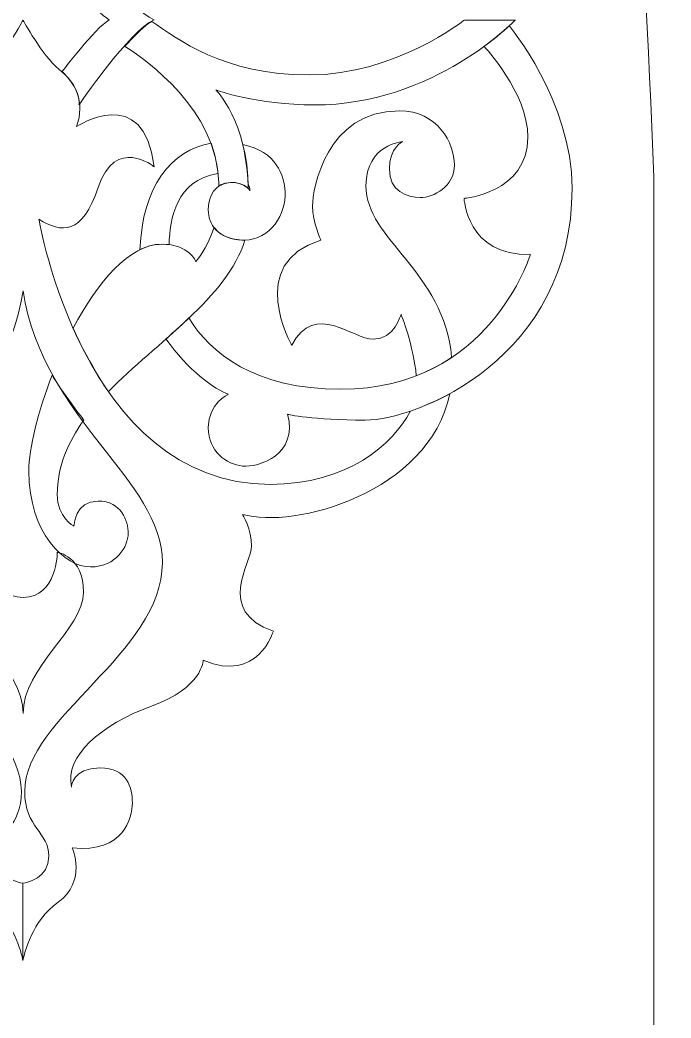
# Model space of a CAD drawing. Header units: millimetres. Extents: x -1420 to -489, y -454 to 898.
# Drawn here: x -973.7 to -939.8, y 79.3 to 131.3 of the extents above; entities that cross this region are included whole.
import ezdxf

# ---------------------------------------------------------------- set-up
doc = ezdxf.new("R2010")
doc.units = ezdxf.units.MM
doc.header["$MEASUREMENT"] = 0
doc.layers.add('Layer 1', color=7, linetype='Continuous')

msp = doc.modelspace()

# ---------------------------------------------------------------- linework, layer by layer
at = {"layer": 'Layer 1', "color": 1, "lineweight": 20}
for points, knots in [([(-1169.1755, 273.9722), (-1169.1755, 273.9722), (-779.1755, 273.9722), (-779.1755, 273.9722), (-779.1755, 273.9722), (-776.4216, 273.9722), (-774.1755, 271.7261), (-774.1755, 268.9722), (-774.1755, 268.9722), (-774.1755, 268.9722), (-774.1755, -21.0278), (-774.1755, -21.0278), (-774.1755, -21.0278), (-774.1755, -23.7817), (-776.4216, -26.0278), (-779.1755, -26.0278), (-779.1755, -26.0278), (-779.1755, -26.0278), (-1169.1755, -26.0278), (-1169.1755, -26.0278), (-1169.1755, -26.0278), (-1171.9294, -26.0278), (-1174.1755, -23.7817), (-1174.1755, -21.0278), (-1174.1755, -21.0278), (-1174.1755, -21.0278), (-1174.1755, 268.9722), (-1174.1755, 268.9722), (-1174.1755, 268.9722), (-1174.1755, 271.7261), (-1171.9294, 273.9722), (-1169.1755, 273.9722)], [0, 0, 0, 0, 0.1111111, 0.1111111, 0.1111111, 0.1111111, 0.2222222, 0.2222222, 0.2222222, 0.2222222, 0.3333333, 0.3333333, 0.3333333, 0.3333333, 0.4444444, 0.4444444, 0.4444444, 0.4444444, 0.5555556, 0.5555556, 0.5555556, 0.5555556, 0.6666667, 0.6666667, 0.6666667, 0.6666667, 0.7777778, 0.7777778, 0.7777778, 0.7777778, 1, 1, 1, 1]), ([(-1006.3358, 123.1453), (-1005.7897, 137.0299), (-1005.2435, 150.9144), (-999.7686, 164.9461), (-999.7686, 164.9461), (-994.2937, 178.9778), (-983.8899, 193.1566), (-978.6881, 200.246), (-978.6881, 200.246), (-973.4862, 207.3353), (-973.4862, 207.3353), (-973.4862, 207.3353)], [0, 0, 0, 0, 0.25, 0.25, 0.25, 0.25, 0.5, 0.5, 0.5, 0.5, 1, 1, 1, 1]), ([(-940.6807, 123.1453), (-941.2268, 137.0299), (-941.773, 150.9144), (-947.2479, 164.9461), (-947.2479, 164.9461), (-952.7228, 178.9778), (-963.1266, 193.1566), (-968.3284, 200.246), (-968.3284, 200.246), (-973.5303, 207.3353), (-973.5303, 207.3353), (-973.5303, 207.3353)], [0, 0, 0, 0, 0.25, 0.25, 0.25, 0.25, 0.5, 0.5, 0.5, 0.5, 1, 1, 1, 1]), ([(-940.6807, 123.1453), (-940.6807, 123.1453), (-940.6807, -7.8031), (-940.6807, -7.8031), (-940.6807, -7.8031), (-940.6807, -7.8031), (-1006.3358, -7.8031), (-1006.3358, -7.8031), (-1006.3358, -7.8031), (-1006.3358, -7.8031), (-1006.3358, 123.1453), (-1006.3358, 123.1453)], [0, 0, 0, 0, 0.25, 0.25, 0.25, 0.25, 0.5, 0.5, 0.5, 0.5, 1, 1, 1, 1])]:
    msp.add_open_spline(points, degree=3, knots=knots, dxfattribs=at)
at = {"layer": 'Layer 1', "lineweight": 20}
for points in [[(-1010.0308, 127.9442), (-1009.424, 142.6001), (-1008.8171, 157.256), (-1002.7339, 172.0672), (-1002.7339, 172.0672), (-996.6507, 186.8785), (-985.0909, 201.845), (-979.3111, 209.3282), (-979.3111, 209.3282), (-973.5313, 216.8114), (-973.5313, 216.8114), (-973.5313, 216.8114)], [(-937.0807, 127.9442), (-937.6875, 142.6001), (-938.2944, 157.256), (-944.3776, 172.0672), (-944.3776, 172.0672), (-950.4608, 186.8785), (-962.0206, 201.845), (-967.8004, 209.3282), (-967.8004, 209.3282), (-973.5802, 216.8114), (-973.5802, 216.8114), (-973.5802, 216.8114)], [(-937.0807, 127.9442), (-937.0807, 127.9442), (-937.0807, -10.2792), (-937.0807, -10.2792), (-937.0807, -10.2792), (-937.0807, -10.2792), (-1010.0308, -10.2792), (-1010.0308, -10.2792), (-1010.0308, -10.2792), (-1010.0308, -10.2792), (-1010.0308, 127.9442), (-1010.0308, 127.9442)]]:
    msp.add_open_spline(points, degree=3, knots=[0, 0, 0, 0, 0.25, 0.25, 0.25, 0.25, 0.5, 0.5, 0.5, 0.5, 1, 1, 1, 1], dxfattribs=at)
at = {"layer": 'Layer 1', "lineweight": 9}
for points, knots in [([(-969.0724, 131.3472), (-969.8065, 130.923), (-971.5195, 128.6592), (-971.5195, 128.6592), (-971.5195, 128.6592), (-970.508, 127.6804), (-970.6494, 126.9082), (-970.6494, 126.9082), (-970.6494, 126.9082), (-970.6494, 126.9082), (-967.9795, 130.8316), (-966.734, 131.3472), (-966.734, 131.3472), (-967.9795, 131.8627), (-970.6494, 135.7862), (-970.6494, 135.7862), (-970.6494, 135.7862), (-970.6494, 135.7862), (-970.508, 135.014), (-971.5195, 134.0351), (-971.5195, 134.0351), (-971.5195, 134.0351), (-969.8065, 131.7713), (-969.0724, 131.3472)], [0, 0, 0, 0, 0.1428571, 0.1428571, 0.1428571, 0.1428571, 0.2857143, 0.2857143, 0.2857143, 0.2857143, 0.4285714, 0.4285714, 0.4285714, 0.4285714, 0.5714286, 0.5714286, 0.5714286, 0.5714286, 0.7142857, 0.7142857, 0.7142857, 0.7142857, 1, 1, 1, 1]), ([(-969.0724, 131.3472), (-969.8065, 130.923), (-971.5195, 128.6592), (-971.5195, 128.6592), (-971.5195, 128.6592), (-970.508, 127.6804), (-970.6494, 126.9082), (-970.6494, 126.9082), (-970.6494, 126.9082), (-970.6494, 126.9082), (-967.9795, 130.8316), (-966.734, 131.3472), (-966.734, 131.3472), (-967.9795, 131.8627), (-970.6494, 135.7862), (-970.6494, 135.7862), (-970.6494, 135.7862), (-970.6494, 135.7862), (-970.508, 135.014), (-971.5195, 134.0351), (-971.5195, 134.0351), (-971.5195, 134.0351), (-969.8065, 131.7713), (-969.0724, 131.3472)], [0, 0, 0, 0, 0.1428571, 0.1428571, 0.1428571, 0.1428571, 0.2857143, 0.2857143, 0.2857143, 0.2857143, 0.4285714, 0.4285714, 0.4285714, 0.4285714, 0.5714286, 0.5714286, 0.5714286, 0.5714286, 0.7142857, 0.7142857, 0.7142857, 0.7142857, 1, 1, 1, 1]), ([(-973.5675, 82.269), (-973.5007, 82.6262), (-973.0983, 84.3459), (-971.737, 85.3182), (-971.737, 85.3182), (-970.2144, 86.4058), (-970.9975, 88.146), (-970.9975, 88.146), (-970.9975, 88.146), (-968.3001, 87.885), (-967.8651, 89.7122), (-967.8651, 90.4952), (-967.8651, 90.4952), (-967.8651, 91.2783), (-968.1261, 92.3224), (-969.5618, 92.3224), (-969.5618, 92.3224), (-970.9975, 92.3224), (-971.0409, 91.3217), (-971.0409, 91.3217), (-971.0409, 91.3217), (-971.389, 92.9314), (-969.5183, 94.5846), (-966.8645, 95.5417), (-966.8645, 95.5417), (-964.2107, 96.4988), (-964.1672, 97.9344), (-964.1672, 97.9344), (-964.1672, 97.9344), (-961.2961, 96.7163), (-960.513, 99.4571), (-960.513, 99.4571), (-960.513, 99.4571), (-963.5581, 100.5011), (-961.6442, 103.0243), (-961.6442, 103.8944), (-961.6442, 103.8944), (-961.6442, 104.7645), (-962.1224, 105.5476), (-962.1224, 105.5476), (-962.1224, 105.5476), (-959.4332, 104.7614), (-952.4031, 106.6572), (-951.3146, 111.8395), (-951.3146, 111.8395), (-951.804, 111.5212), (-953.3782, 110.9176), (-953.3782, 110.9176), (-953.3782, 110.9176), (-954.2716, 109.2233), (-956.6054, 107.1138), (-960.6871, 107.1138), (-960.6871, 107.1138), (-970.4318, 107.1138), (-972.7376, 120.948), (-972.7376, 120.948), (-972.7376, 120.948), (-971.563, 120.2084), (-970.4754, 120.1214), (-969.6488, 122.6012), (-969.6488, 122.6012), (-968.7443, 125.3144), (-966.734, 123.6888), (-966.734, 123.6888), (-966.734, 123.6888), (-967.256, 128.1263), (-970.7799, 125.777), (-970.7799, 125.777), (-970.7799, 125.777), (-970.3014, 127.0822), (-970.8234, 128.0828), (-971.6935, 128.7789), (-971.6935, 128.7789), (-972.5636, 129.475), (-973.5633, 131.34), (-973.5633, 131.34), (-973.5633, 131.34), (-973.5633, 131.34), (-974.5633, 129.475), (-975.4334, 128.7789), (-975.4334, 128.7789), (-976.3035, 128.0828), (-976.8255, 127.0822), (-976.347, 125.777), (-976.347, 125.777), (-976.347, 125.777), (-979.8709, 128.1263), (-980.3929, 123.6888), (-980.3929, 123.6888), (-980.3929, 123.6888), (-978.3826, 125.3144), (-977.4781, 122.6012), (-977.4781, 122.6012), (-976.6515, 120.1214), (-975.5639, 120.2084), (-974.3893, 120.948), (-974.3893, 120.948), (-974.3893, 120.948), (-976.695, 107.1138), (-986.4399, 107.1138), (-986.4399, 107.1138), (-990.5216, 107.1138), (-992.8552, 109.2233), (-993.7487, 110.9176), (-993.7487, 110.9176), (-993.7487, 110.9176), (-995.3229, 111.5212), (-995.8124, 111.8395), (-995.8124, 111.8395), (-994.7238, 106.6572), (-987.6936, 104.7614), (-985.0044, 105.5476), (-985.0044, 105.5476), (-985.0044, 105.5476), (-985.4829, 104.7645), (-985.4829, 103.8944), (-985.4829, 103.8944), (-985.4829, 103.0243), (-983.5687, 100.5011), (-986.614, 99.4571), (-986.614, 99.4571), (-986.614, 99.4571), (-985.8309, 96.7163), (-982.9597, 97.9344), (-982.9597, 97.9344), (-982.9597, 97.9344), (-982.9162, 96.4988), (-980.2624, 95.5417), (-980.2624, 95.5417), (-977.6086, 94.5846), (-975.738, 92.9314), (-976.086, 91.3217), (-976.086, 91.3217), (-976.086, 91.3217), (-976.1295, 92.3224), (-977.5651, 92.3224), (-977.5651, 92.3224), (-979.0008, 92.3224), (-979.2618, 91.2783), (-979.2618, 90.4952), (-979.2618, 90.4952), (-979.2618, 89.7122), (-978.8268, 87.885), (-976.1295, 88.146), (-976.1295, 88.146), (-976.1295, 88.146), (-976.9126, 86.4058), (-975.3899, 85.3182), (-975.3899, 85.3182), (-974.0691, 84.3747), (-973.6512, 82.6931), (-973.5675, 82.269), (-973.5675, 82.269), (-973.5675, 82.269), (-973.5675, 86.3039), (-973.5675, 86.3039), (-973.5675, 86.3039), (-973.8024, 86.344), (-974.9113, 86.5881), (-974.9113, 87.7109), (-974.9113, 87.7109), (-974.9113, 88.9725), (-973.6499, 89.1901), (-973.6499, 91.1042), (-973.6499, 91.1042), (-973.6499, 94.9326), (-980.8279, 98.3259), (-980.8279, 103.0243), (-980.8279, 103.0243), (-980.8279, 107.3748), (-974.6292, 110.4201), (-973.5633, 117.2066), (-973.5633, 117.2066), (-972.4977, 110.4201), (-966.2989, 107.3748), (-966.2989, 103.0243), (-966.2989, 103.0243), (-966.2989, 98.3259), (-973.4772, 94.9326), (-973.4772, 91.1042), (-973.4772, 91.1042), (-973.4772, 89.1901), (-972.2156, 88.9725), (-972.2156, 87.7109), (-972.2156, 87.7109), (-972.2156, 86.5724), (-973.3534, 86.3373), (-973.5675, 86.3023), (-973.5675, 86.3023), (-973.5675, 86.3023), (-973.5675, 82.269), (-973.5675, 82.269)], [0, 0, 0, 0, 0.0204082, 0.0204082, 0.0204082, 0.0204082, 0.0408163, 0.0408163, 0.0408163, 0.0408163, 0.0612245, 0.0612245, 0.0612245, 0.0612245, 0.0816327, 0.0816327, 0.0816327, 0.0816327, 0.1020408, 0.1020408, 0.1020408, 0.1020408, 0.122449, 0.122449, 0.122449, 0.122449, 0.1428571, 0.1428571, 0.1428571, 0.1428571, 0.1632653, 0.1632653, 0.1632653, 0.1632653, 0.1836735, 0.1836735, 0.1836735, 0.1836735, 0.2040816, 0.2040816, 0.2040816, 0.2040816, 0.2244898, 0.2244898, 0.2244898, 0.2244898, 0.244898, 0.244898, 0.244898, 0.244898, 0.2653061, 0.2653061, 0.2653061, 0.2653061, 0.2857143, 0.2857143, 0.2857143, 0.2857143, 0.3061224, 0.3061224, 0.3061224, 0.3061224, 0.3265306, 0.3265306, 0.3265306, 0.3265306, 0.3469388, 0.3469388, 0.3469388, 0.3469388, 0.3673469, 0.3673469, 0.3673469, 0.3673469, 0.3877551, 0.3877551, 0.3877551, 0.3877551, 0.4081633, 0.4081633, 0.4081633, 0.4081633, 0.4285714, 0.4285714, 0.4285714, 0.4285714, 0.4489796, 0.4489796, 0.4489796, 0.4489796, 0.4693878, 0.4693878, 0.4693878, 0.4693878, 0.4897959, 0.4897959, 0.4897959, 0.4897959, 0.5102041, 0.5102041, 0.5102041, 0.5102041, 0.5306122, 0.5306122, 0.5306122, 0.5306122, 0.5510204, 0.5510204, 0.5510204, 0.5510204, 0.5714286, 0.5714286, 0.5714286, 0.5714286, 0.5918367, 0.5918367, 0.5918367, 0.5918367, 0.6122449, 0.6122449, 0.6122449, 0.6122449, 0.6326531, 0.6326531, 0.6326531, 0.6326531, 0.6530612, 0.6530612, 0.6530612, 0.6530612, 0.6734694, 0.6734694, 0.6734694, 0.6734694, 0.6938776, 0.6938776, 0.6938776, 0.6938776, 0.7142857, 0.7142857, 0.7142857, 0.7142857, 0.7346939, 0.7346939, 0.7346939, 0.7346939, 0.755102, 0.755102, 0.755102, 0.755102, 0.7755102, 0.7755102, 0.7755102, 0.7755102, 0.7959184, 0.7959184, 0.7959184, 0.7959184, 0.8163265, 0.8163265, 0.8163265, 0.8163265, 0.8367347, 0.8367347, 0.8367347, 0.8367347, 0.8571429, 0.8571429, 0.8571429, 0.8571429, 0.877551, 0.877551, 0.877551, 0.877551, 0.8979592, 0.8979592, 0.8979592, 0.8979592, 0.9183673, 0.9183673, 0.9183673, 0.9183673, 0.9387755, 0.9387755, 0.9387755, 0.9387755, 0.9591837, 0.9591837, 0.9591837, 0.9591837, 1, 1, 1, 1]), ([(-973.5675, 82.269), (-973.5007, 82.6262), (-973.0983, 84.3459), (-971.737, 85.3182), (-971.737, 85.3182), (-970.2144, 86.4058), (-970.9975, 88.146), (-970.9975, 88.146), (-970.9975, 88.146), (-968.3001, 87.885), (-967.8651, 89.7122), (-967.8651, 90.4952), (-967.8651, 90.4952), (-967.8651, 91.2783), (-968.1261, 92.3224), (-969.5618, 92.3224), (-969.5618, 92.3224), (-970.9975, 92.3224), (-971.0409, 91.3217), (-971.0409, 91.3217), (-971.0409, 91.3217), (-971.389, 92.9314), (-969.5183, 94.5846), (-966.8645, 95.5417), (-966.8645, 95.5417), (-964.2107, 96.4988), (-964.1672, 97.9344), (-964.1672, 97.9344), (-964.1672, 97.9344), (-961.2961, 96.7163), (-960.513, 99.4571), (-960.513, 99.4571), (-960.513, 99.4571), (-963.5581, 100.5011), (-961.6442, 103.0243), (-961.6442, 103.8944), (-961.6442, 103.8944), (-961.6442, 104.7645), (-962.1224, 105.5476), (-962.1224, 105.5476), (-962.1224, 105.5476), (-959.4332, 104.7614), (-952.4031, 106.6572), (-951.3146, 111.8395), (-951.3146, 111.8395), (-951.804, 111.5212), (-953.3782, 110.9176), (-953.3782, 110.9176), (-953.3782, 110.9176), (-954.2716, 109.2233), (-956.6054, 107.1138), (-960.6871, 107.1138), (-960.6871, 107.1138), (-970.4318, 107.1138), (-972.7376, 120.948), (-972.7376, 120.948), (-972.7376, 120.948), (-971.563, 120.2084), (-970.4754, 120.1214), (-969.6488, 122.6012), (-969.6488, 122.6012), (-968.7443, 125.3144), (-966.734, 123.6888), (-966.734, 123.6888), (-966.734, 123.6888), (-967.256, 128.1263), (-970.7799, 125.777), (-970.7799, 125.777), (-970.7799, 125.777), (-970.3014, 127.0822), (-970.8234, 128.0828), (-971.6935, 128.7789), (-971.6935, 128.7789), (-972.5636, 129.475), (-973.5633, 131.34), (-973.5633, 131.34), (-973.5633, 131.34), (-973.5633, 131.34), (-974.5633, 129.475), (-975.4334, 128.7789), (-975.4334, 128.7789), (-976.3035, 128.0828), (-976.8255, 127.0822), (-976.347, 125.777), (-976.347, 125.777), (-976.347, 125.777), (-979.8709, 128.1263), (-980.3929, 123.6888), (-980.3929, 123.6888), (-980.3929, 123.6888), (-978.3826, 125.3144), (-977.4781, 122.6012), (-977.4781, 122.6012), (-976.6515, 120.1214), (-975.5639, 120.2084), (-974.3893, 120.948), (-974.3893, 120.948), (-974.3893, 120.948), (-976.695, 107.1138), (-986.4399, 107.1138), (-986.4399, 107.1138), (-990.5216, 107.1138), (-992.8552, 109.2233), (-993.7487, 110.9176), (-993.7487, 110.9176), (-993.7487, 110.9176), (-995.3229, 111.5212), (-995.8124, 111.8395), (-995.8124, 111.8395), (-994.7238, 106.6572), (-987.6936, 104.7614), (-985.0044, 105.5476), (-985.0044, 105.5476), (-985.0044, 105.5476), (-985.4829, 104.7645), (-985.4829, 103.8944), (-985.4829, 103.8944), (-985.4829, 103.0243), (-983.5687, 100.5011), (-986.614, 99.4571), (-986.614, 99.4571), (-986.614, 99.4571), (-985.8309, 96.7163), (-982.9597, 97.9344), (-982.9597, 97.9344), (-982.9597, 97.9344), (-982.9162, 96.4988), (-980.2624, 95.5417), (-980.2624, 95.5417), (-977.6086, 94.5846), (-975.738, 92.9314), (-976.086, 91.3217), (-976.086, 91.3217), (-976.086, 91.3217), (-976.1295, 92.3224), (-977.5651, 92.3224), (-977.5651, 92.3224), (-979.0008, 92.3224), (-979.2618, 91.2783), (-979.2618, 90.4952), (-979.2618, 90.4952), (-979.2618, 89.7122), (-978.8268, 87.885), (-976.1295, 88.146), (-976.1295, 88.146), (-976.1295, 88.146), (-976.9126, 86.4058), (-975.3899, 85.3182), (-975.3899, 85.3182), (-974.0691, 84.3747), (-973.6512, 82.6931), (-973.5675, 82.269), (-973.5675, 82.269), (-973.5675, 82.269), (-973.5675, 86.3039), (-973.5675, 86.3039), (-973.5675, 86.3039), (-973.8024, 86.344), (-974.9113, 86.5881), (-974.9113, 87.7109), (-974.9113, 87.7109), (-974.9113, 88.9725), (-973.6499, 89.1901), (-973.6499, 91.1042), (-973.6499, 91.1042), (-973.6499, 94.9326), (-980.8279, 98.3259), (-980.8279, 103.0243), (-980.8279, 103.0243), (-980.8279, 107.3748), (-974.6292, 110.4201), (-973.5633, 117.2066), (-973.5633, 117.2066), (-972.4977, 110.4201), (-966.2989, 107.3748), (-966.2989, 103.0243), (-966.2989, 103.0243), (-966.2989, 98.3259), (-973.4772, 94.9326), (-973.4772, 91.1042), (-973.4772, 91.1042), (-973.4772, 89.1901), (-972.2156, 88.9725), (-972.2156, 87.7109), (-972.2156, 87.7109), (-972.2156, 86.5724), (-973.3534, 86.3373), (-973.5675, 86.3023), (-973.5675, 86.3023), (-973.5675, 86.3023), (-973.5675, 82.269), (-973.5675, 82.269)], [0, 0, 0, 0, 0.0204082, 0.0204082, 0.0204082, 0.0204082, 0.0408163, 0.0408163, 0.0408163, 0.0408163, 0.0612245, 0.0612245, 0.0612245, 0.0612245, 0.0816327, 0.0816327, 0.0816327, 0.0816327, 0.1020408, 0.1020408, 0.1020408, 0.1020408, 0.122449, 0.122449, 0.122449, 0.122449, 0.1428571, 0.1428571, 0.1428571, 0.1428571, 0.1632653, 0.1632653, 0.1632653, 0.1632653, 0.1836735, 0.1836735, 0.1836735, 0.1836735, 0.2040816, 0.2040816, 0.2040816, 0.2040816, 0.2244898, 0.2244898, 0.2244898, 0.2244898, 0.244898, 0.244898, 0.244898, 0.244898, 0.2653061, 0.2653061, 0.2653061, 0.2653061, 0.2857143, 0.2857143, 0.2857143, 0.2857143, 0.3061224, 0.3061224, 0.3061224, 0.3061224, 0.3265306, 0.3265306, 0.3265306, 0.3265306, 0.3469388, 0.3469388, 0.3469388, 0.3469388, 0.3673469, 0.3673469, 0.3673469, 0.3673469, 0.3877551, 0.3877551, 0.3877551, 0.3877551, 0.4081633, 0.4081633, 0.4081633, 0.4081633, 0.4285714, 0.4285714, 0.4285714, 0.4285714, 0.4489796, 0.4489796, 0.4489796, 0.4489796, 0.4693878, 0.4693878, 0.4693878, 0.4693878, 0.4897959, 0.4897959, 0.4897959, 0.4897959, 0.5102041, 0.5102041, 0.5102041, 0.5102041, 0.5306122, 0.5306122, 0.5306122, 0.5306122, 0.5510204, 0.5510204, 0.5510204, 0.5510204, 0.5714286, 0.5714286, 0.5714286, 0.5714286, 0.5918367, 0.5918367, 0.5918367, 0.5918367, 0.6122449, 0.6122449, 0.6122449, 0.6122449, 0.6326531, 0.6326531, 0.6326531, 0.6326531, 0.6530612, 0.6530612, 0.6530612, 0.6530612, 0.6734694, 0.6734694, 0.6734694, 0.6734694, 0.6938776, 0.6938776, 0.6938776, 0.6938776, 0.7142857, 0.7142857, 0.7142857, 0.7142857, 0.7346939, 0.7346939, 0.7346939, 0.7346939, 0.755102, 0.755102, 0.755102, 0.755102, 0.7755102, 0.7755102, 0.7755102, 0.7755102, 0.7959184, 0.7959184, 0.7959184, 0.7959184, 0.8163265, 0.8163265, 0.8163265, 0.8163265, 0.8367347, 0.8367347, 0.8367347, 0.8367347, 0.8571429, 0.8571429, 0.8571429, 0.8571429, 0.877551, 0.877551, 0.877551, 0.877551, 0.8979592, 0.8979592, 0.8979592, 0.8979592, 0.9183673, 0.9183673, 0.9183673, 0.9183673, 0.9387755, 0.9387755, 0.9387755, 0.9387755, 0.9591837, 0.9591837, 0.9591837, 0.9591837, 1, 1, 1, 1]), ([(-950.5504, 131.34), (-950.5504, 131.34), (-954.1613, 128.4744), (-958.6423, 128.4744), (-958.6423, 128.4744), (-963.1231, 128.4744), (-965.5049, 130.3559), (-966.8536, 131.2693), (-966.8536, 131.2693), (-967.3348, 131.0043), (-968.2567, 129.9644), (-968.2567, 129.9644), (-968.2567, 129.9644), (-968.2567, 129.9644), (-964.4282, 127.6913), (-963.5581, 124.2544), (-963.5581, 124.2544), (-963.4211, 123.7123), (-963.3706, 123.1494), (-963.3515, 122.6774), (-963.3515, 122.6774), (-962.4814, 123.1776), (-961.8179, 122.5468), (-961.8179, 122.5468), (-961.8179, 122.5468), (-961.8614, 126.0598), (-963.5146, 127.6913), (-963.5146, 127.6913), (-963.5146, 127.6913), (-963.5146, 127.6913), (-961.3396, 126.9082), (-958.3813, 126.9082), (-958.3813, 126.9082), (-952.1166, 126.9082), (-947.8966, 131.34), (-947.8966, 131.34), (-947.8966, 131.34), (-947.8966, 131.34), (-950.5504, 131.34), (-950.5504, 131.34)], [0, 0, 0, 0, 0.0909091, 0.0909091, 0.0909091, 0.0909091, 0.1818182, 0.1818182, 0.1818182, 0.1818182, 0.2727273, 0.2727273, 0.2727273, 0.2727273, 0.3636364, 0.3636364, 0.3636364, 0.3636364, 0.4545455, 0.4545455, 0.4545455, 0.4545455, 0.5454545, 0.5454545, 0.5454545, 0.5454545, 0.6363636, 0.6363636, 0.6363636, 0.6363636, 0.7272727, 0.7272727, 0.7272727, 0.7272727, 0.8181818, 0.8181818, 0.8181818, 0.8181818, 1, 1, 1, 1]), ([(-950.5504, 131.34), (-950.5504, 131.34), (-954.1613, 128.4744), (-958.6423, 128.4744), (-958.6423, 128.4744), (-963.1231, 128.4744), (-965.5049, 130.3559), (-966.8536, 131.2693), (-966.8536, 131.2693), (-967.3348, 131.0043), (-968.2567, 129.9644), (-968.2567, 129.9644), (-968.2567, 129.9644), (-968.2567, 129.9644), (-964.4282, 127.6913), (-963.5581, 124.2544), (-963.5581, 124.2544), (-963.4211, 123.7123), (-963.3706, 123.1494), (-963.3515, 122.6774), (-963.3515, 122.6774), (-962.4814, 123.1776), (-961.8179, 122.5468), (-961.8179, 122.5468), (-961.8179, 122.5468), (-961.8614, 126.0598), (-963.5146, 127.6913), (-963.5146, 127.6913), (-963.5146, 127.6913), (-963.5146, 127.6913), (-961.3396, 126.9082), (-958.3813, 126.9082), (-958.3813, 126.9082), (-952.1166, 126.9082), (-947.8966, 131.34), (-947.8966, 131.34), (-947.8966, 131.34), (-947.8966, 131.34), (-950.5504, 131.34), (-950.5504, 131.34)], [0, 0, 0, 0, 0.0909091, 0.0909091, 0.0909091, 0.0909091, 0.1818182, 0.1818182, 0.1818182, 0.1818182, 0.2727273, 0.2727273, 0.2727273, 0.2727273, 0.3636364, 0.3636364, 0.3636364, 0.3636364, 0.4545455, 0.4545455, 0.4545455, 0.4545455, 0.5454545, 0.5454545, 0.5454545, 0.5454545, 0.6363636, 0.6363636, 0.6363636, 0.6363636, 0.7272727, 0.7272727, 0.7272727, 0.7272727, 0.8181818, 0.8181818, 0.8181818, 0.8181818, 1, 1, 1, 1]), ([(-948.2229, 131.0409), (-948.2229, 131.0409), (-944.9383, 127.1257), (-944.9383, 122.5577), (-944.9383, 122.5577), (-944.9383, 113.7265), (-952.9867, 110.4636), (-955.7275, 110.4636), (-955.7275, 110.4636), (-958.4683, 110.4636), (-959.7734, 110.7681), (-959.7734, 110.7681), (-959.7734, 110.7681), (-959.2079, 108.6364), (-961.2961, 107.9839), (-962.1224, 108.0709), (-962.1224, 108.0709), (-962.9491, 108.1579), (-963.9062, 108.8104), (-963.9062, 110.072), (-963.9062, 110.072), (-963.9062, 111.3337), (-962.8621, 111.8123), (-962.8621, 111.8123), (-962.8621, 111.8123), (-963.5213, 112.0404), (-965.0103, 113.098), (-966.1114, 114.7106), (-966.1114, 114.7106), (-966.1114, 114.7106), (-965.1, 115.6078), (-964.9285, 115.7955), (-964.9285, 115.7955), (-963.7944, 113.9764), (-961.4893, 112.0733), (-956.9891, 112.0733), (-956.9891, 112.0733), (-949.2453, 112.0733), (-947.1135, 119.0991), (-947.1135, 119.0991), (-947.1135, 119.0991), (-950.4417, 119.0338), (-950.5722, 122.0357), (-950.5722, 122.0357), (-950.5722, 122.0357), (-950.5722, 122.0357), (-947.2441, 122.2967), (-947.2441, 125.2332), (-947.2441, 125.2332), (-947.2441, 127.5607), (-949.5281, 129.9644), (-949.5281, 129.9644), (-949.5281, 129.9644), (-949.5281, 129.9644), (-948.435, 130.8044), (-948.2229, 131.0409)], [0, 0, 0, 0, 0.0666667, 0.0666667, 0.0666667, 0.0666667, 0.1333333, 0.1333333, 0.1333333, 0.1333333, 0.2, 0.2, 0.2, 0.2, 0.2666667, 0.2666667, 0.2666667, 0.2666667, 0.3333333, 0.3333333, 0.3333333, 0.3333333, 0.4, 0.4, 0.4, 0.4, 0.4666667, 0.4666667, 0.4666667, 0.4666667, 0.5333333, 0.5333333, 0.5333333, 0.5333333, 0.6, 0.6, 0.6, 0.6, 0.6666667, 0.6666667, 0.6666667, 0.6666667, 0.7333333, 0.7333333, 0.7333333, 0.7333333, 0.8, 0.8, 0.8, 0.8, 0.8666667, 0.8666667, 0.8666667, 0.8666667, 1, 1, 1, 1]), ([(-948.2229, 131.0409), (-948.2229, 131.0409), (-944.9383, 127.1257), (-944.9383, 122.5577), (-944.9383, 122.5577), (-944.9383, 113.7265), (-952.9867, 110.4636), (-955.7275, 110.4636), (-955.7275, 110.4636), (-958.4683, 110.4636), (-959.7734, 110.7681), (-959.7734, 110.7681), (-959.7734, 110.7681), (-959.2079, 108.6364), (-961.2961, 107.9839), (-962.1224, 108.0709), (-962.1224, 108.0709), (-962.9491, 108.1579), (-963.9062, 108.8104), (-963.9062, 110.072), (-963.9062, 110.072), (-963.9062, 111.3337), (-962.8621, 111.8123), (-962.8621, 111.8123), (-962.8621, 111.8123), (-963.5213, 112.0404), (-965.0103, 113.098), (-966.1114, 114.7106), (-966.1114, 114.7106), (-966.1114, 114.7106), (-965.1, 115.6078), (-964.9285, 115.7955), (-964.9285, 115.7955), (-963.7944, 113.9764), (-961.4893, 112.0733), (-956.9891, 112.0733), (-956.9891, 112.0733), (-949.2453, 112.0733), (-947.1135, 119.0991), (-947.1135, 119.0991), (-947.1135, 119.0991), (-950.4417, 119.0338), (-950.5722, 122.0357), (-950.5722, 122.0357), (-950.5722, 122.0357), (-950.5722, 122.0357), (-947.2441, 122.2967), (-947.2441, 125.2332), (-947.2441, 125.2332), (-947.2441, 127.5607), (-949.5281, 129.9644), (-949.5281, 129.9644), (-949.5281, 129.9644), (-949.5281, 129.9644), (-948.435, 130.8044), (-948.2229, 131.0409)], [0, 0, 0, 0, 0.0666667, 0.0666667, 0.0666667, 0.0666667, 0.1333333, 0.1333333, 0.1333333, 0.1333333, 0.2, 0.2, 0.2, 0.2, 0.2666667, 0.2666667, 0.2666667, 0.2666667, 0.3333333, 0.3333333, 0.3333333, 0.3333333, 0.4, 0.4, 0.4, 0.4, 0.4666667, 0.4666667, 0.4666667, 0.4666667, 0.5333333, 0.5333333, 0.5333333, 0.5333333, 0.6, 0.6, 0.6, 0.6, 0.6666667, 0.6666667, 0.6666667, 0.6666667, 0.7333333, 0.7333333, 0.7333333, 0.7333333, 0.8, 0.8, 0.8, 0.8, 0.8666667, 0.8666667, 0.8666667, 0.8666667, 1, 1, 1, 1]), ([(-953.0602, 112.7774), (-953.1938, 114.3177), (-953.8568, 115.9885), (-953.8568, 115.9885), (-953.8568, 115.9885), (-953.8568, 115.9885), (-954.2048, 114.6834), (-955.2925, 114.6834), (-955.2925, 114.6834), (-956.3801, 114.6834), (-958.3378, 116.6846), (-959.5559, 114.3788), (-959.5559, 114.3788), (-959.5559, 114.3788), (-961.992, 118.6423), (-958.0333, 119.8604), (-958.0333, 119.8604), (-958.0333, 119.8604), (-958.4683, 120.774), (-958.4683, 121.6441), (-958.4683, 121.6441), (-958.4683, 122.5142), (-957.7722, 126.6036), (-953.9438, 126.6036), (-953.9438, 126.6036), (-951.9426, 126.6036), (-951.0725, 124.9069), (-951.0725, 123.7758), (-951.0725, 123.7758), (-951.0725, 122.6447), (-952.1601, 122.0791), (-952.8562, 122.0791), (-952.8562, 122.0791), (-953.5522, 122.0791), (-954.4659, 122.4272), (-954.4659, 123.5583), (-954.4659, 123.5583), (-954.4659, 124.6894), (-953.7698, 124.9939), (-953.7698, 124.9939), (-953.7698, 124.9939), (-953.7698, 124.9939), (-955.684, 124.8635), (-955.684, 122.6882), (-955.684, 122.6882), (-955.684, 119.8813), (-951.6083, 118.2268), (-951.2167, 113.748), (-951.2167, 113.748), (-951.2167, 113.748), (-952.0242, 113.1609), (-953.0602, 112.7774)], [0, 0, 0, 0, 0.0714286, 0.0714286, 0.0714286, 0.0714286, 0.1428571, 0.1428571, 0.1428571, 0.1428571, 0.2142857, 0.2142857, 0.2142857, 0.2142857, 0.2857143, 0.2857143, 0.2857143, 0.2857143, 0.3571429, 0.3571429, 0.3571429, 0.3571429, 0.4285714, 0.4285714, 0.4285714, 0.4285714, 0.5, 0.5, 0.5, 0.5, 0.5714286, 0.5714286, 0.5714286, 0.5714286, 0.6428571, 0.6428571, 0.6428571, 0.6428571, 0.7142857, 0.7142857, 0.7142857, 0.7142857, 0.7857143, 0.7857143, 0.7857143, 0.7857143, 0.8571429, 0.8571429, 0.8571429, 0.8571429, 1, 1, 1, 1]), ([(-953.0602, 112.7774), (-953.1938, 114.3177), (-953.8568, 115.9885), (-953.8568, 115.9885), (-953.8568, 115.9885), (-953.8568, 115.9885), (-954.2048, 114.6834), (-955.2925, 114.6834), (-955.2925, 114.6834), (-956.3801, 114.6834), (-958.3378, 116.6846), (-959.5559, 114.3788), (-959.5559, 114.3788), (-959.5559, 114.3788), (-961.992, 118.6423), (-958.0333, 119.8604), (-958.0333, 119.8604), (-958.0333, 119.8604), (-958.4683, 120.774), (-958.4683, 121.6441), (-958.4683, 121.6441), (-958.4683, 122.5142), (-957.7722, 126.6036), (-953.9438, 126.6036), (-953.9438, 126.6036), (-951.9426, 126.6036), (-951.0725, 124.9069), (-951.0725, 123.7758), (-951.0725, 123.7758), (-951.0725, 122.6447), (-952.1601, 122.0791), (-952.8562, 122.0791), (-952.8562, 122.0791), (-953.5522, 122.0791), (-954.4659, 122.4272), (-954.4659, 123.5583), (-954.4659, 123.5583), (-954.4659, 124.6894), (-953.7698, 124.9939), (-953.7698, 124.9939), (-953.7698, 124.9939), (-953.7698, 124.9939), (-955.684, 124.8635), (-955.684, 122.6882), (-955.684, 122.6882), (-955.684, 119.8813), (-951.6083, 118.2268), (-951.2167, 113.748), (-951.2167, 113.748), (-951.2167, 113.748), (-952.0242, 113.1609), (-953.0602, 112.7774)], [0, 0, 0, 0, 0.0714286, 0.0714286, 0.0714286, 0.0714286, 0.1428571, 0.1428571, 0.1428571, 0.1428571, 0.2142857, 0.2142857, 0.2142857, 0.2142857, 0.2857143, 0.2857143, 0.2857143, 0.2857143, 0.3571429, 0.3571429, 0.3571429, 0.3571429, 0.4285714, 0.4285714, 0.4285714, 0.4285714, 0.5, 0.5, 0.5, 0.5, 0.5714286, 0.5714286, 0.5714286, 0.5714286, 0.6428571, 0.6428571, 0.6428571, 0.6428571, 0.7142857, 0.7142857, 0.7142857, 0.7142857, 0.7857143, 0.7857143, 0.7857143, 0.7857143, 0.8571429, 0.8571429, 0.8571429, 0.8571429, 1, 1, 1, 1]), ([(-963.7539, 124.9069), (-965.8388, 124.5576), (-967.35, 122.6541), (-967.4696, 119.3601), (-967.4696, 119.3601), (-966.821, 119.7353), (-965.9483, 119.6211), (-965.9483, 119.6211), (-965.9483, 119.6211), (-965.9076, 120.9759), (-965.5974, 122.9764), (-963.4058, 123.3299), (-963.4058, 123.3299), (-963.4058, 123.3299), (-963.4385, 124.0369), (-963.7539, 124.9069)], [0, 0, 0, 0, 0.2, 0.2, 0.2, 0.2, 0.4, 0.4, 0.4, 0.4, 0.6, 0.6, 0.6, 0.6, 1, 1, 1, 1]), ([(-963.7539, 124.9069), (-965.8388, 124.5576), (-967.35, 122.6541), (-967.4696, 119.3601), (-967.4696, 119.3601), (-966.821, 119.7353), (-965.9483, 119.6211), (-965.9483, 119.6211), (-965.9483, 119.6211), (-965.9076, 120.9759), (-965.5974, 122.9764), (-963.4058, 123.3299), (-963.4058, 123.3299), (-963.4058, 123.3299), (-963.4385, 124.0369), (-963.7539, 124.9069)], [0, 0, 0, 0, 0.2, 0.2, 0.2, 0.2, 0.4, 0.4, 0.4, 0.4, 0.6, 0.6, 0.6, 0.6, 1, 1, 1, 1]), ([(-962.1062, 124.8419), (-960.3397, 124.4952), (-959.951, 123.207), (-959.904, 122.3837), (-959.904, 122.3837), (-959.8387, 121.2417), (-960.6435, 119.8604), (-962.0354, 119.8604), (-962.0354, 119.8604), (-963.4276, 119.8604), (-963.9062, 120.7305), (-963.9062, 121.4266), (-963.9062, 121.4266), (-963.9062, 122.1227), (-963.5581, 122.8622), (-962.7315, 122.8622), (-962.7315, 122.8622), (-961.905, 122.8622), (-961.7312, 122.4272), (-961.7312, 122.4272), (-961.7312, 122.4272), (-961.7312, 122.4272), (-961.7312, 122.6121), (-961.8179, 122.797), (-961.8179, 122.797), (-961.8179, 122.797), (-961.943, 124.309), (-962.1062, 124.8419)], [0, 0, 0, 0, 0.125, 0.125, 0.125, 0.125, 0.25, 0.25, 0.25, 0.25, 0.375, 0.375, 0.375, 0.375, 0.5, 0.5, 0.5, 0.5, 0.625, 0.625, 0.625, 0.625, 0.75, 0.75, 0.75, 0.75, 1, 1, 1, 1]), ([(-962.1062, 124.8419), (-960.3397, 124.4952), (-959.951, 123.207), (-959.904, 122.3837), (-959.904, 122.3837), (-959.8387, 121.2417), (-960.6435, 119.8604), (-962.0354, 119.8604), (-962.0354, 119.8604), (-963.4276, 119.8604), (-963.9062, 120.7305), (-963.9062, 121.4266), (-963.9062, 121.4266), (-963.9062, 122.1227), (-963.5581, 122.8622), (-962.7315, 122.8622), (-962.7315, 122.8622), (-961.905, 122.8622), (-961.7312, 122.4272), (-961.7312, 122.4272), (-961.7312, 122.4272), (-961.7312, 122.4272), (-961.7312, 122.6121), (-961.8179, 122.797), (-961.8179, 122.797), (-961.8179, 122.797), (-961.943, 124.309), (-962.1062, 124.8419)], [0, 0, 0, 0, 0.125, 0.125, 0.125, 0.125, 0.25, 0.25, 0.25, 0.25, 0.375, 0.375, 0.375, 0.375, 0.5, 0.5, 0.5, 0.5, 0.625, 0.625, 0.625, 0.625, 0.75, 0.75, 0.75, 0.75, 1, 1, 1, 1]), ([(-963.6016, 120.513), (-963.9664, 119.3795), (-964.5587, 118.7293), (-964.5587, 118.7293), (-964.5587, 118.7293), (-964.5587, 118.7293), (-964.8632, 119.6429), (-966.3424, 119.6429), (-966.3424, 119.6429), (-968.0082, 119.6429), (-969.6734, 117.6708), (-970.9472, 115.2661), (-970.9472, 115.2661), (-970.001, 113.1533), (-969.1131, 111.9537), (-969.1131, 111.9537), (-969.1131, 111.9537), (-966.5789, 114.5563), (-962.9301, 116.8353), (-961.992, 119.8604), (-961.992, 119.8604), (-961.992, 119.8604), (-963.0363, 119.7843), (-963.6016, 120.513)], [0, 0, 0, 0, 0.1428571, 0.1428571, 0.1428571, 0.1428571, 0.2857143, 0.2857143, 0.2857143, 0.2857143, 0.4285714, 0.4285714, 0.4285714, 0.4285714, 0.5714286, 0.5714286, 0.5714286, 0.5714286, 0.7142857, 0.7142857, 0.7142857, 0.7142857, 1, 1, 1, 1]), ([(-963.6016, 120.513), (-963.9664, 119.3795), (-964.5587, 118.7293), (-964.5587, 118.7293), (-964.5587, 118.7293), (-964.5587, 118.7293), (-964.8632, 119.6429), (-966.3424, 119.6429), (-966.3424, 119.6429), (-968.0082, 119.6429), (-969.6734, 117.6708), (-970.9472, 115.2661), (-970.9472, 115.2661), (-970.001, 113.1533), (-969.1131, 111.9537), (-969.1131, 111.9537), (-969.1131, 111.9537), (-966.5789, 114.5563), (-962.9301, 116.8353), (-961.992, 119.8604), (-961.992, 119.8604), (-961.992, 119.8604), (-963.0363, 119.7843), (-963.6016, 120.513)], [0, 0, 0, 0, 0.1428571, 0.1428571, 0.1428571, 0.1428571, 0.2857143, 0.2857143, 0.2857143, 0.2857143, 0.4285714, 0.4285714, 0.4285714, 0.4285714, 0.5714286, 0.5714286, 0.5714286, 0.5714286, 0.7142857, 0.7142857, 0.7142857, 0.7142857, 1, 1, 1, 1]), ([(-972.0496, 112.8183), (-972.7889, 110.9052), (-973.2597, 108.9905), (-973.2597, 107.8098), (-973.2597, 107.8098), (-973.2597, 104.547), (-971.389, 102.8068), (-970.0403, 102.8068), (-970.0403, 102.8068), (-968.6917, 102.8068), (-968.0826, 103.8944), (-968.0826, 104.547), (-968.0826, 104.547), (-968.0826, 105.1995), (-968.4307, 106.2436), (-969.6488, 106.2436), (-969.6488, 106.2436), (-970.8669, 106.2436), (-970.9104, 104.9385), (-970.9104, 104.9385), (-970.9104, 104.9385), (-970.9104, 104.9385), (-971.7805, 105.3735), (-971.7805, 106.5917), (-971.7805, 106.5917), (-971.7805, 108.0358), (-971.213, 109.3229), (-970.3938, 110.4691), (-970.3938, 110.4691), (-970.3938, 110.4691), (-971.5765, 111.9863), (-972.0496, 112.8183)], [0, 0, 0, 0, 0.1111111, 0.1111111, 0.1111111, 0.1111111, 0.2222222, 0.2222222, 0.2222222, 0.2222222, 0.3333333, 0.3333333, 0.3333333, 0.3333333, 0.4444444, 0.4444444, 0.4444444, 0.4444444, 0.5555556, 0.5555556, 0.5555556, 0.5555556, 0.6666667, 0.6666667, 0.6666667, 0.6666667, 0.7777778, 0.7777778, 0.7777778, 0.7777778, 1, 1, 1, 1]), ([(-972.0496, 112.8183), (-972.7889, 110.9052), (-973.2597, 108.9905), (-973.2597, 107.8098), (-973.2597, 107.8098), (-973.2597, 104.547), (-971.389, 102.8068), (-970.0403, 102.8068), (-970.0403, 102.8068), (-968.6917, 102.8068), (-968.0826, 103.8944), (-968.0826, 104.547), (-968.0826, 104.547), (-968.0826, 105.1995), (-968.4307, 106.2436), (-969.6488, 106.2436), (-969.6488, 106.2436), (-970.8669, 106.2436), (-970.9104, 104.9385), (-970.9104, 104.9385), (-970.9104, 104.9385), (-970.9104, 104.9385), (-971.7805, 105.3735), (-971.7805, 106.5917), (-971.7805, 106.5917), (-971.7805, 108.0358), (-971.213, 109.3229), (-970.3938, 110.4691), (-970.3938, 110.4691), (-970.3938, 110.4691), (-971.5765, 111.9863), (-972.0496, 112.8183)], [0, 0, 0, 0, 0.1111111, 0.1111111, 0.1111111, 0.1111111, 0.2222222, 0.2222222, 0.2222222, 0.2222222, 0.3333333, 0.3333333, 0.3333333, 0.3333333, 0.4444444, 0.4444444, 0.4444444, 0.4444444, 0.5555556, 0.5555556, 0.5555556, 0.5555556, 0.6666667, 0.6666667, 0.6666667, 0.6666667, 0.7777778, 0.7777778, 0.7777778, 0.7777778, 1, 1, 1, 1]), ([(-973.5633, 101.219), (-971.7792, 101.219), (-971.7805, 103.5681), (-971.7805, 103.5681), (-971.7805, 103.5681), (-971.7805, 103.5681), (-970.4101, 103.3724), (-970.4101, 101.48), (-970.4101, 101.48), (-970.4101, 99.5875), (-973.5633, 97.5646), (-973.5633, 95.1502), (-973.5633, 95.1502), (-973.5633, 97.5646), (-976.7168, 99.5875), (-976.7168, 101.48), (-976.7168, 101.48), (-976.7168, 103.3724), (-975.3464, 103.5681), (-975.3464, 103.5681), (-975.3464, 103.5681), (-975.3464, 103.5681), (-975.3464, 101.219), (-973.5633, 101.219)], [0, 0, 0, 0, 0.1428571, 0.1428571, 0.1428571, 0.1428571, 0.2857143, 0.2857143, 0.2857143, 0.2857143, 0.4285714, 0.4285714, 0.4285714, 0.4285714, 0.5714286, 0.5714286, 0.5714286, 0.5714286, 0.7142857, 0.7142857, 0.7142857, 0.7142857, 1, 1, 1, 1]), ([(-973.5633, 101.219), (-971.7792, 101.219), (-971.7805, 103.5681), (-971.7805, 103.5681), (-971.7805, 103.5681), (-971.7805, 103.5681), (-970.4101, 103.3724), (-970.4101, 101.48), (-970.4101, 101.48), (-970.4101, 99.5875), (-973.5633, 97.5646), (-973.5633, 95.1502), (-973.5633, 95.1502), (-973.5633, 97.5646), (-976.7168, 99.5875), (-976.7168, 101.48), (-976.7168, 101.48), (-976.7168, 103.3724), (-975.3464, 103.5681), (-975.3464, 103.5681), (-975.3464, 103.5681), (-975.3464, 103.5681), (-975.3464, 101.219), (-973.5633, 101.219)], [0, 0, 0, 0, 0.1428571, 0.1428571, 0.1428571, 0.1428571, 0.2857143, 0.2857143, 0.2857143, 0.2857143, 0.4285714, 0.4285714, 0.4285714, 0.4285714, 0.5714286, 0.5714286, 0.5714286, 0.5714286, 0.7142857, 0.7142857, 0.7142857, 0.7142857, 1, 1, 1, 1])]:
    msp.add_open_spline(points, degree=3, knots=knots, dxfattribs=at)

doc.saveas('drawing.dxf')
